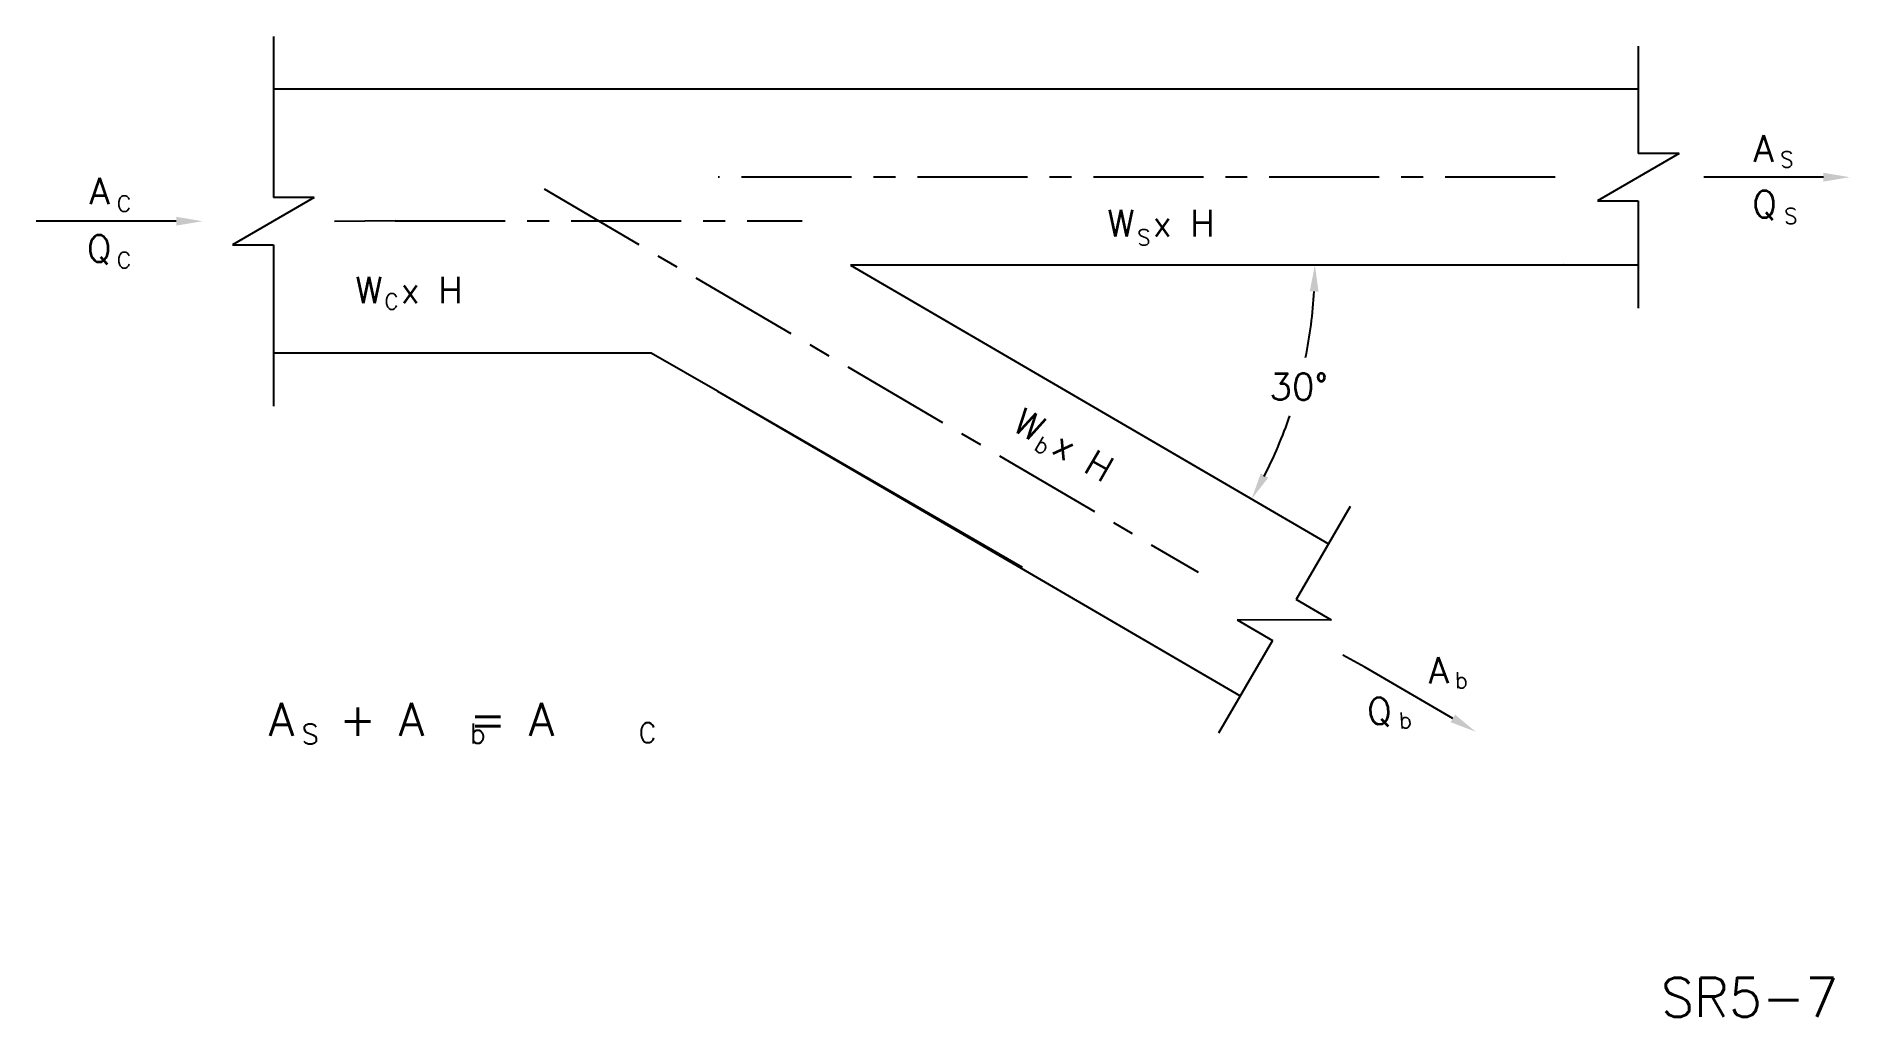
# Model space of a CAD drawing. Extents: x 0.7 to 11, y 1.5 to 7.
import ezdxf
from ezdxf.enums import TextEntityAlignment as Align

# ---------------------------------------------------------------- set-up
doc = ezdxf.new("R2010")
doc.units = 0
doc.header["$LTSCALE"] = 0.5
doc.header["$MEASUREMENT"] = 0
doc.linetypes.add('CENTER', pattern=[2, 1.25, -0.25, 0.25, -0.25])
doc.layers.get('0').update_dxf_attribs({"linetype": 'CONTINUOUS'})
doc.layers.add('CENTER', color=7, linetype='CENTER')
doc.layers.add('NUMBER', color=7, linetype='CONTINUOUS')
doc.styles.add('ROMANS', font='romans')

msp = doc.modelspace()

# ---------------------------------------------------------------- linework, layer by layer
for p, q in [((2.087, 7.037), (2.087, 6.122)), ((9.846, 6.982), (9.846, 6.372)), ((9.846, 6.737), (2.087, 6.737)), ((10.079, 6.372), (9.614, 6.103)), ((10.079, 6.372), (9.846, 6.372)), ((10.899, 6.237), (10.219, 6.237)), ((2.319, 6.122), (1.854, 5.853)), ((2.319, 6.122), (2.087, 6.122)), ((9.614, 6.103), (9.846, 6.103)), ((9.846, 6.103), (9.846, 5.493)), ((1.535, 5.987), (0.739, 5.987)), ((1.854, 5.853), (2.087, 5.853)), ((2.087, 5.853), (2.087, 4.937)), ((9.846, 5.737), (5.367, 5.737)), ((5.367, 5.737), (8.086, 4.154)), ((9.419, 5.739), (7.828, 5.738)), ((4.235, 5.237), (2.087, 5.237)), ((4.611, 5.021), (4.235, 5.237)), ((4.611, 5.021), (6.343, 4.021)), ((4.611, 5.021), (7.583, 3.29)), ((8.209, 4.366), (7.902, 3.838)), ((8.103, 3.721), (7.902, 3.838)), ((8.103, 3.721), (7.566, 3.723)), ((7.566, 3.723), (7.767, 3.606)), ((7.767, 3.606), (7.46, 3.079)), ((8.792, 3.162), (8.292, 3.453))]:
    msp.add_line(p, q)
for start, end in [(348.5336, 356.7607), (332.9488, 341.1108)]:
    msp.add_arc((5.367, 5.737), 2.641, start, end)
for points in [[(10.899, 6.262), (10.899, 6.212), (11.049, 6.237)], [(1.535, 6.012), (1.535, 5.962), (1.685, 5.987)], [(7.979, 5.589), (8.029, 5.587), (8.008, 5.738)], [(7.743, 4.53), (7.7, 4.554), (7.649, 4.41)], [(8.78, 3.141), (8.805, 3.184), (8.922, 3.087)]]:
    msp.add_solid(points)
at = {"layer": 'CENTER'}
for p, q in [((9.374, 6.237), (4.615, 6.237)), ((3.626, 6.17), (7.345, 3.993)), ((2.78, 5.99), (2.435, 5.985)), ((2.78, 5.99), (5.094, 5.99)), ((8.292, 3.453), (8.167, 3.521))]:
    msp.add_line(p, q, dxfattribs=at)

# ---------------------------------------------------------------- texts
at = {"style": 'ROMANS'}
for s, height, p in [('A', 0.15, (10.5, 6.325)), ('S', 0.09, (10.653, 6.293)), ('A', 0.15, (1.04, 6.083)), ('C', 0.09, (1.197, 6.042)), ('Q', 0.15, (10.494, 6.009)), ('W x H', 0.15, (6.828, 5.901)), ('S', 0.09, (10.675, 5.972)), ('Q', 0.15, (1.026, 5.757)), ('S', 0.09, (6.997, 5.85)), ('C', 0.09, (1.197, 5.721)), ('W x H', 0.15, (2.553, 5.521)), ('C', 0.09, (2.718, 5.486)), ('A  + A  = A', 0.1875, (2.06, 3.064)), ('S', 0.113, (2.248, 3.016)), ('b', 0.113, (3.203, 3.02)), ('C', 0.113, (4.163, 3.025))]:
    msp.add_text(s, height=height, dxfattribs=at).set_placement(p)
msp.add_text('30%%d', height=0.15, dxfattribs=at).set_placement((7.916, 5.047), align=Align.MIDDLE_CENTER)
for s, height, rotation, p in [('W x H', 0.15, 329.7884, (6.279, 4.804)), ('b', 0.09, 329.7884, (6.404, 4.693)), ('A', 0.15, 1.4046, (8.655, 3.36)), ('b', 0.09, 1.4046, (8.806, 3.334)), ('Q', 0.15, 3.4859, (8.309, 3.126)), ('b', 0.09, 3.4859, (8.489, 3.105))]:
    msp.add_text(s, height=height, rotation=rotation, dxfattribs=at).set_placement(p)
at = {"layer": 'NUMBER', "style": 'ROMANS'}
msp.add_text('SR5-7', height=0.22, dxfattribs=at).set_placement((9.975, 1.468))

doc.saveas('drawing.dxf')
